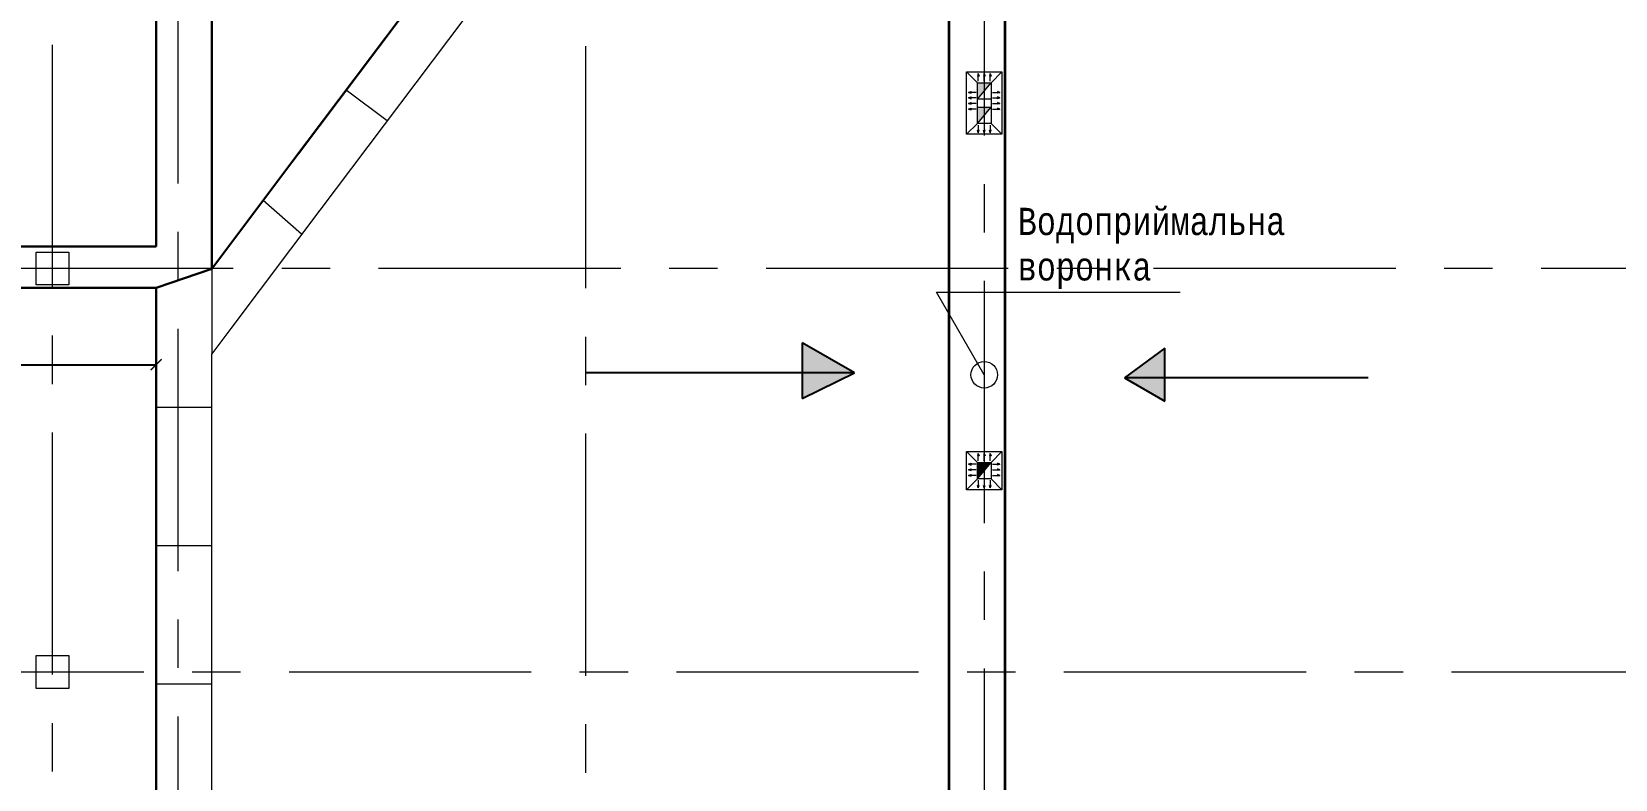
# Model space of a CAD drawing. Header units: millimetres. Extents: x -689206 to 4969298, y -1019800 to 703299.
# Drawn here: x 226386 to 240919, y -353347 to -346486 of the extents above; entities that cross this region are included whole.
import ezdxf

# ---------------------------------------------------------------- set-up
doc = ezdxf.new("R2010")
doc.units = ezdxf.units.MM
doc.linetypes.add('JIS_02_4.0', pattern=[5.5, 4, -1.5])
doc.linetypes.add('осеваяX2', pattern=[101.6, 63.5, -12.7, 12.7, -12.7])
doc.layers.add('кровля', color=211, linetype='Continuous')
doc.layers.add('четотам', color=7, linetype='Continuous')
for name, color, linetype, lineweight in [('несущие', 7, 'Continuous', 30), ('РАЗМЕРЫ', 7, 'Continuous', 9), ('сваи', 7, 'JIS_02_4.0', 30), ('стены', 7, 'Continuous', 20)]:
    doc.layers.add(name, color=color, linetype=linetype, lineweight=lineweight)
doc.styles.add('Аннотативный', font='isocteur.ttf', dxfattribs={"width": 0.7, "height": 250})
doc.dimstyles.new('Аннотативный', dxfattribs={"dimscale": 0, "dimtxt": 250, "dimasz": 100, "dimexe": 1.25, "dimexo": 0.625, "dimtad": 1, "dimdec": 0, "dimtxsty": 'Аннотативный', "dimblk": 'ARCHTICK', "dimcen": 2.5, "dimadec": 0, "dimazin": 0, "dimtfac": 1, "dimtdec": 0, "dimtmove": 0, "dimatfit": 3, "dimfxl": 1, "dimarcsym": 0})

# ---------------------------------------------------------------- blocks, each defined once
blk = doc.blocks.new('_ArchTick')
at = {"color": 0, "linetype": 'ByBlock', "const_width": 0.15}
blk.add_lwpolyline([(-0.5, -0.5), (0.5, 0.5)], dxfattribs=at)
blk = doc.blocks.new('*D2084')
at = {"layer": 'Defpoints', "color": 0, "linetype": 'ByBlock', "lineweight": 20, "transparency": 16777216}
for p in [(211259, -349542), (227528, -349542), (227528, -349542)]:
    blk.add_point(p, dxfattribs=at)
at = {"layer": 'РАЗМЕРЫ', "color": 0, "linetype": 'ByBlock', "lineweight": -2, "transparency": 16777216}
for p, q in [((211259, -349542), (227528, -349542)), ((211259, -349543), (211259, -349543)), ((227528, -349541), (227528, -349541))]:
    blk.add_line(p, q, dxfattribs=at)
at = {"layer": 'РАЗМЕРЫ', "color": 0, "linetype": 'ByBlock', "lineweight": -2, "transparency": 16777216, "xscale": 100, "yscale": 100, "zscale": 100, "rotation": 180}
blk.add_blockref('_ArchTick', (211259, -349542), dxfattribs=at)
at = {"layer": 'РАЗМЕРЫ', "color": 0, "linetype": 'ByBlock', "lineweight": -2, "transparency": 16777216, "xscale": 100, "yscale": 100, "zscale": 100}
blk.add_blockref('_ArchTick', (227528, -349542), dxfattribs=at)
at = {"layer": 'РАЗМЕРЫ', "color": 0, "linetype": 'ByBlock', "lineweight": 20, "transparency": 16777216, "insert": (219393, -349416), "char_height": 250, "attachment_point": 5, "style": 'Аннотативный'}
blk.add_mtext('16270', dxfattribs=at)

msp = doc.modelspace()

# ---------------------------------------------------------------- hatches: boundary and pattern name
at = {"layer": 'кровля', "lineweight": 15}
h = msp.add_hatch(color=7, dxfattribs=at)
h.dxf.hatch_style = 1
h.paths.add_polyline_path([(235072.7, -346892.8), (235080.9, -346892.8), (235072.7, -346869.2)])
h.paths.add_polyline_path([(235064.6, -346892.8), (235072.7, -346892.8), (235072.7, -346869.2)])
h = msp.add_hatch(color=7, dxfattribs=at)
h.dxf.hatch_style = 1
h.paths.add_polyline_path([(235128, -346892.8), (235136.2, -346892.8), (235128, -346869.2)])
h.paths.add_polyline_path([(235119.9, -346892.8), (235128, -346892.8), (235128, -346869.2)])
h = msp.add_hatch(color=7, dxfattribs=at)
h.dxf.hatch_style = 1
h.paths.add_polyline_path([(235183.3, -346869.2), (235175.2, -346892.8), (235183.3, -346892.8)])
h.paths.add_polyline_path([(235183.3, -346869.2), (235183.3, -346892.8), (235191.4, -346892.8)])
h = msp.add_hatch(color=7, dxfattribs=at)
h.dxf.hatch_style = 1
h.paths.add_polyline_path([(234984, -347043.5), (235007.7, -347051.6), (235007.7, -347043.5)])
h.paths.add_polyline_path([(234984, -347043.5), (235007.7, -347043.5), (235007.7, -347035.3)])
h = msp.add_hatch(color=7, dxfattribs=at)
h.dxf.hatch_style = 1
h.paths.add_polyline_path([(235248.4, -347043.5), (235248.4, -347051.6), (235272, -347043.5)])
h.paths.add_polyline_path([(235248.4, -347035.3), (235248.4, -347043.5), (235272, -347043.5)])
h = msp.add_hatch(color=7, dxfattribs=at)
h.dxf.hatch_style = 1
h.paths.add_polyline_path([(234984, -347093.3), (235007.7, -347101.4), (235007.7, -347093.3)])
h.paths.add_polyline_path([(234984, -347093.3), (235007.7, -347093.3), (235007.7, -347085.1)])
h = msp.add_hatch(color=7, dxfattribs=at)
h.dxf.hatch_style = 1
h.paths.add_polyline_path([(234984, -347144.5), (235007.7, -347152.7), (235007.7, -347144.5)])
h.paths.add_polyline_path([(234984, -347144.5), (235007.7, -347144.5), (235007.7, -347136.4)])
h = msp.add_hatch(color=7, dxfattribs=at)
h.dxf.hatch_style = 1
h.paths.add_polyline_path([(235007.7, -347195.8), (235007.7, -347187.6), (234984, -347195.8)])
h.paths.add_polyline_path([(235007.7, -347203.9), (235007.7, -347195.8), (234984, -347195.8)])
h = msp.add_hatch(color=7, dxfattribs=at)
h.dxf.hatch_style = 1
h.paths.add_polyline_path([(235248.4, -347093.3), (235248.4, -347101.4), (235272, -347093.3)])
h.paths.add_polyline_path([(235248.4, -347085.1), (235248.4, -347093.3), (235272, -347093.3)])
h = msp.add_hatch(color=7, dxfattribs=at)
h.dxf.hatch_style = 1
h.paths.add_polyline_path([(235248.4, -347144.5), (235248.4, -347152.7), (235272, -347144.5)])
h.paths.add_polyline_path([(235248.4, -347136.4), (235248.4, -347144.5), (235272, -347144.5)])
h = msp.add_hatch(color=7, dxfattribs=at)
h.dxf.hatch_style = 1
h.paths.add_polyline_path([(235272, -347195.8), (235248.4, -347187.6), (235248.4, -347195.8)])
h.paths.add_polyline_path([(235272, -347195.8), (235248.4, -347195.8), (235248.4, -347203.9)])
h = msp.add_hatch(color=7, dxfattribs=at)
h.dxf.hatch_style = 1
h.paths.add_polyline_path([(235072.7, -347413.1), (235080.9, -347389.4), (235072.7, -347389.4)])
h.paths.add_polyline_path([(235072.7, -347413.1), (235072.7, -347389.4), (235064.6, -347389.4)])
h = msp.add_hatch(color=7, dxfattribs=at)
h.dxf.hatch_style = 1
h.paths.add_polyline_path([(235128, -347413.1), (235136.2, -347389.4), (235128, -347389.4)])
h.paths.add_polyline_path([(235128, -347413.1), (235128, -347389.4), (235119.9, -347389.4)])
h = msp.add_hatch(color=7, dxfattribs=at)
h.dxf.hatch_style = 1
h.paths.add_polyline_path([(235183.3, -347389.4), (235175.2, -347389.4), (235183.3, -347413.1)])
h.paths.add_polyline_path([(235191.4, -347389.4), (235183.3, -347389.4), (235183.3, -347413.1)])
at = {"layer": 'кровля', "lineweight": 15, "true_color": 0x000000}
h = msp.add_hatch(color=18, dxfattribs=at)
h.dxf.hatch_style = 1
h.paths.add_polyline_path([(235072.7, -350379.1), (235080.9, -350379.1), (235072.7, -350355.4)])
h.paths.add_polyline_path([(235064.6, -350379.1), (235072.7, -350379.1), (235072.7, -350355.4)])
h = msp.add_hatch(color=18, dxfattribs=at)
h.dxf.hatch_style = 1
h.paths.add_polyline_path([(235183.3, -350355.4), (235175.2, -350379.1), (235183.3, -350379.1)])
h.paths.add_polyline_path([(235183.3, -350355.4), (235183.3, -350379.1), (235191.4, -350379.1)])
h = msp.add_hatch(color=18, dxfattribs=at)
h.dxf.hatch_style = 1
h.paths.add_polyline_path([(234984, -350454.8), (235007.7, -350462.9), (235007.7, -350454.8)])
h.paths.add_polyline_path([(234984, -350454.8), (235007.7, -350454.8), (235007.7, -350446.7)])
h = msp.add_hatch(color=18, dxfattribs=at)
h.dxf.hatch_style = 1
h.paths.add_polyline_path([(234984, -350506), (235007.7, -350514.2), (235007.7, -350506)])
h.paths.add_polyline_path([(234984, -350506), (235007.7, -350506), (235007.7, -350497.9)])
h = msp.add_hatch(color=18, dxfattribs=at)
h.dxf.hatch_style = 1
h.paths.add_polyline_path([(235007.7, -350557.3), (235007.7, -350549.2), (234984, -350557.3)])
h.paths.add_polyline_path([(235007.7, -350565.4), (235007.7, -350557.3), (234984, -350557.3)])
h = msp.add_hatch(color=18, dxfattribs=at)
h.dxf.hatch_style = 1
h.paths.add_polyline_path([(235248.4, -350454.8), (235248.4, -350462.9), (235272, -350454.8)])
h.paths.add_polyline_path([(235248.4, -350446.7), (235248.4, -350454.8), (235272, -350454.8)])
h = msp.add_hatch(color=18, dxfattribs=at)
h.dxf.hatch_style = 1
h.paths.add_polyline_path([(235248.4, -350506), (235248.4, -350514.2), (235272, -350506)])
h.paths.add_polyline_path([(235248.4, -350497.9), (235248.4, -350506), (235272, -350506)])
h = msp.add_hatch(color=18, dxfattribs=at)
h.dxf.hatch_style = 1
h.paths.add_polyline_path([(235272, -350557.3), (235248.4, -350549.2), (235248.4, -350557.3)])
h.paths.add_polyline_path([(235272, -350557.3), (235248.4, -350557.3), (235248.4, -350565.4)])
h = msp.add_hatch(color=18, dxfattribs=at)
h.dxf.hatch_style = 1
h.paths.add_polyline_path([(235080.9, -350649.4), (235072.7, -350649.4), (235072.7, -350673.1)])
h.paths.add_polyline_path([(235072.7, -350649.4), (235064.6, -350649.4), (235072.7, -350673.1)])
h = msp.add_hatch(color=18, dxfattribs=at)
h.dxf.hatch_style = 1
h.paths.add_polyline_path([(235183.3, -350649.4), (235175.2, -350649.4), (235183.3, -350673.1)])
h.paths.add_polyline_path([(235191.4, -350649.4), (235183.3, -350649.4), (235183.3, -350673.1)])
at = {"layer": 'РАЗМЕРЫ', "lineweight": 20, "ltscale": 150}
h = msp.add_hatch(color=256, dxfattribs=at)
h.dxf.hatch_style = 1
h.paths.add_polyline_path([(235190.5, -346954.2), (235065.5, -346954.2), (235065.5, -347104.2)])
h.paths.add_polyline_path([(235190.5, -347178), (235065.5, -347178), (235065.5, -347328)])
h = msp.add_hatch(color=256, dxfattribs=at)
h.dxf.hatch_style = 1
h.paths.add_polyline_path([(235190.5, -350439.2), (235065.5, -350439.2), (235065.5, -350589.2)])
at = {"layer": 'сваи', "lineweight": 20, "ltscale": 15000}
h = msp.add_hatch(color=256, dxfattribs=at)
h.dxf.hatch_style = 1
h.paths.add_polyline_path([(236987.9, -342677.3), (236887, -342852.1), (237220, -343120.1)])
h.paths.add_polyline_path([(236887, -342852.1), (236790, -343020.1), (237220, -343120.1)])
h.paths.add_polyline_path([(238595.5, -343970.1), (238291.5, -343970.1), (238595.5, -344145.6)])
h.paths.add_polyline_path([(238595.5, -343705.2), (238291.5, -343970.1), (238595.5, -343970.1)])
h.paths.add_polyline_path([(236783.6, -349391.1), (236415.2, -349662.9), (236783.6, -349662.9)])
h.paths.add_polyline_path([(236783.6, -349662.9), (236415.2, -349662.9), (236783.6, -349875.6)])
h.paths.add_polyline_path([(233457.2, -349341.8), (233457.2, -349618.1), (233935.8, -349618.1)])
h.paths.add_polyline_path([(233935.8, -349618.1), (233457.2, -349618.1), (233457.2, -349853.6)])
h.paths.add_polyline_path([(236235.5, -355480.1), (235931.5, -355480.1), (236235.5, -355655.6)])
h.paths.add_polyline_path([(236235.5, -355215.2), (235931.5, -355480.1), (236235.5, -355480.1)])
h.paths.add_polyline_path([(233768.8, -355252.9), (233768.8, -355428.4), (234072.8, -355428.4)])
h.paths.add_polyline_path([(234072.8, -355428.4), (233768.8, -355428.4), (233768.8, -355693.2)])
h.paths.add_polyline_path([(238595.5, -360535.2), (238291.5, -360800.1), (238595.5, -360800.1)])
h.paths.add_polyline_path([(238595.5, -360800.1), (238291.5, -360800.1), (238595.5, -360975.6)])
h.paths.add_polyline_path([(237220, -361700.1), (236777.2, -361932.2), (236952, -362033.1)])
h.paths.add_polyline_path([(237220, -361700.1), (236952, -362033.1), (237120, -362130.1)])

# ---------------------------------------------------------------- linework, layer by layer
at = {"layer": 'кровля', "color": 7, "lineweight": 15}
for p, q in [((235065.5, -346954.2), (234965.5, -346854.2)), ((235072.7, -346869.2), (235064.6, -346892.8)), ((235064.6, -346892.8), (235072.7, -346892.8)), ((235072.7, -346939.2), (235072.7, -346869.2)), ((235072.7, -346869.2), (235080.9, -346892.8)), ((235080.9, -346892.8), (235072.7, -346892.8)), ((235128, -346869.2), (235119.9, -346892.8)), ((235119.9, -346892.8), (235128, -346892.8)), ((235128, -346939.2), (235128, -346869.2)), ((235128, -346869.2), (235136.2, -346892.8)), ((235183.3, -346869.2), (235175.2, -346892.8)), ((235175.2, -346892.8), (235183.3, -346892.8)), ((235183.3, -346939.2), (235183.3, -346869.2)), ((235183.3, -346869.2), (235191.4, -346892.8)), ((235191.4, -346892.8), (235183.3, -346892.8)), ((235190.5, -346954.2), (235290.5, -346854.2)), ((234984, -347043.5), (235007.7, -347035.3)), ((235054, -347043.5), (234984, -347043.5)), ((234984, -347043.5), (235007.7, -347051.6)), ((235007.7, -347035.3), (235007.7, -347043.5)), ((235007.7, -347051.6), (235007.7, -347043.5)), ((235202, -347043.5), (235272, -347043.5)), ((235272, -347043.5), (235248.4, -347035.3)), ((235248.4, -347035.3), (235248.4, -347043.5)), ((235272, -347043.5), (235248.4, -347051.6)), ((235248.4, -347051.6), (235248.4, -347043.5)), ((234984, -347093.3), (235007.7, -347085.1)), ((235054, -347093.3), (234984, -347093.3)), ((234984, -347093.3), (235007.7, -347101.4)), ((234984, -347144.5), (235007.7, -347136.4)), ((235054, -347144.5), (234984, -347144.5)), ((234984, -347144.5), (235007.7, -347152.7)), ((234984, -347195.8), (235007.7, -347187.6)), ((235054, -347195.8), (234984, -347195.8)), ((234984, -347195.8), (235007.7, -347203.9)), ((235007.7, -347085.1), (235007.7, -347093.3)), ((235007.7, -347101.4), (235007.7, -347093.3)), ((235007.7, -347136.4), (235007.7, -347144.5)), ((235007.7, -347152.7), (235007.7, -347144.5)), ((235007.7, -347187.6), (235007.7, -347195.8)), ((235007.7, -347203.9), (235007.7, -347195.8)), ((235202, -347093.3), (235272, -347093.3)), ((235202, -347144.5), (235272, -347144.5)), ((235202, -347195.8), (235272, -347195.8)), ((235272, -347093.3), (235248.4, -347085.1)), ((235248.4, -347085.1), (235248.4, -347093.3)), ((235272, -347093.3), (235248.4, -347101.4)), ((235248.4, -347101.4), (235248.4, -347093.3)), ((235272, -347144.5), (235248.4, -347136.4)), ((235248.4, -347136.4), (235248.4, -347144.5)), ((235272, -347144.5), (235248.4, -347152.7)), ((235248.4, -347152.7), (235248.4, -347144.5)), ((235272, -347195.8), (235248.4, -347187.6)), ((235248.4, -347187.6), (235248.4, -347195.8)), ((235272, -347195.8), (235248.4, -347203.9)), ((235248.4, -347203.9), (235248.4, -347195.8)), ((235065.5, -347328), (234965.5, -347428)), ((235072.7, -347343.1), (235072.7, -347413.1)), ((235128, -347343.1), (235128, -347413.1)), ((235183.3, -347343.1), (235183.3, -347413.1)), ((235190.5, -347328), (235290.5, -347428)), ((235072.7, -347413.1), (235064.6, -347389.4)), ((235064.6, -347389.4), (235072.7, -347389.4)), ((235072.7, -347413.1), (235080.9, -347389.4)), ((235080.9, -347389.4), (235072.7, -347389.4)), ((235128, -347413.1), (235119.9, -347389.4)), ((235128, -347413.1), (235136.2, -347389.4)), ((235136.2, -347389.4), (235128, -347389.4)), ((235183.3, -347413.1), (235175.2, -347389.4)), ((235175.2, -347389.4), (235183.3, -347389.4)), ((235183.3, -347413.1), (235191.4, -347389.4)), ((235191.4, -347389.4), (235183.3, -347389.4))]:
    msp.add_line(p, q, dxfattribs=at)
at = {"layer": 'кровля', "color": 18, "lineweight": 15, "true_color": 0x000000}
for p, q in [((235065.5, -350439.2), (234965.5, -350339.2)), ((235072.7, -350355.4), (235064.6, -350379.1)), ((235064.6, -350379.1), (235072.7, -350379.1)), ((235072.7, -350425.4), (235072.7, -350355.4)), ((235072.7, -350355.4), (235080.9, -350379.1)), ((235080.9, -350379.1), (235072.7, -350379.1)), ((235119.9, -350379.1), (235128, -350379.1)), ((235128, -350425.4), (235128, -350355.4)), ((235128, -350355.4), (235136.2, -350379.1)), ((235183.3, -350355.4), (235175.2, -350379.1)), ((235175.2, -350379.1), (235183.3, -350379.1)), ((235183.3, -350425.4), (235183.3, -350355.4)), ((235183.3, -350355.4), (235191.4, -350379.1)), ((235191.4, -350379.1), (235183.3, -350379.1)), ((235190.5, -350439.2), (235290.5, -350339.2)), ((234984, -350454.8), (235007.7, -350446.7)), ((235054, -350454.8), (234984, -350454.8)), ((234984, -350454.8), (235007.7, -350462.9)), ((234984, -350506), (235007.7, -350497.9)), ((235054, -350506), (234984, -350506)), ((234984, -350506), (235007.7, -350514.2)), ((234984, -350557.3), (235007.7, -350549.2)), ((235007.7, -350446.7), (235007.7, -350454.8)), ((235007.7, -350462.9), (235007.7, -350454.8)), ((235007.7, -350497.9), (235007.7, -350506)), ((235007.7, -350514.2), (235007.7, -350506)), ((235007.7, -350549.2), (235007.7, -350557.3)), ((235202, -350454.8), (235272, -350454.8)), ((235202, -350506), (235272, -350506)), ((235272, -350454.8), (235248.4, -350446.7)), ((235248.4, -350446.7), (235248.4, -350454.8)), ((235272, -350454.8), (235248.4, -350462.9)), ((235248.4, -350462.9), (235248.4, -350454.8)), ((235272, -350506), (235248.4, -350497.9)), ((235248.4, -350497.9), (235248.4, -350506)), ((235272, -350506), (235248.4, -350514.2)), ((235248.4, -350514.2), (235248.4, -350506)), ((235272, -350557.3), (235248.4, -350549.2)), ((235248.4, -350549.2), (235248.4, -350557.3)), ((235065.5, -350589.2), (234965.5, -350689.2)), ((235054, -350557.3), (234984, -350557.3)), ((234984, -350557.3), (235007.7, -350565.4)), ((235007.7, -350565.4), (235007.7, -350557.3)), ((235072.7, -350673.1), (235064.6, -350649.4)), ((235064.6, -350649.4), (235072.7, -350649.4)), ((235072.7, -350603.1), (235072.7, -350673.1)), ((235072.7, -350673.1), (235080.9, -350649.4)), ((235080.9, -350649.4), (235072.7, -350649.4)), ((235128, -350673.1), (235119.9, -350649.4)), ((235128, -350603.1), (235128, -350673.1)), ((235128, -350673.1), (235136.2, -350649.4)), ((235183.3, -350673.1), (235175.2, -350649.4)), ((235175.2, -350649.4), (235183.3, -350649.4)), ((235183.3, -350603.1), (235183.3, -350673.1)), ((235183.3, -350673.1), (235191.4, -350649.4)), ((235191.4, -350649.4), (235183.3, -350649.4)), ((235190.5, -350589.2), (235290.5, -350689.2)), ((235202, -350557.3), (235272, -350557.3)), ((235272, -350557.3), (235248.4, -350565.4)), ((235248.4, -350565.4), (235248.4, -350557.3))]:
    msp.add_line(p, q, dxfattribs=at)
at = {"layer": 'кровля', "color": 7, "lineweight": 15}
for points in [[(234965.5, -346854.2), (235290.5, -346854.2), (235290.5, -347428), (234965.5, -347428)], [(235065.5, -346954.2), (235190.5, -346954.2), (235190.5, -347328), (235065.5, -347328)]]:
    msp.add_lwpolyline(points, close=True, dxfattribs=at)
at = {"layer": 'кровля', "color": 18, "lineweight": 15, "true_color": 0x000000}
for points in [[(234965.5, -350339.2), (235290.5, -350339.2), (235290.5, -350689.2), (234965.5, -350689.2)], [(235065.5, -350439.2), (235190.5, -350439.2), (235190.5, -350589.2), (235065.5, -350589.2)]]:
    msp.add_lwpolyline(points, close=True, dxfattribs=at)
at = {"layer": 'несущие', "color": 0}
for q in [(228774.8, -347682.8), (228834.7, -347603.2)]:
    msp.add_line((231073.2, -344631.6), q, dxfattribs=at)
at = {"layer": 'несущие', "lineweight": 20}
msp.add_line((231276.7, -345141.6), (229029.8, -348124.5), dxfattribs=at)
at = {"layer": 'РАЗМЕРЫ', "linetype": 'осеваяX2', "lineweight": 5, "ltscale": 35}
for p, q in [((226578.1, -380834.4), (226578.1, -330993.1)), ((227727.8, -345656.9), (227727.8, -380834.4)), ((253128, -348660), (186075.3, -348660))]:
    msp.add_line(p, q, dxfattribs=at)
at = {"layer": 'РАЗМЕРЫ', "lineweight": 35, "ltscale": 150}
for p, q in [((234807.1, -360325.9), (234807.1, -345141.6)), ((235317, -345141.6), (235317, -359815.9))]:
    msp.add_line(p, q, dxfattribs=at)
at = {"layer": 'РАЗМЕРЫ', "linetype": 'ByBlock', "lineweight": 30}
for p, q in [((227527.8, -348458.1), (227527.8, -345458.1)), ((228037.8, -348661.2), (228037.8, -345421.7)), ((228774.8, -347682.8), (228037.8, -348661.2)), ((221755.2, -348458.1), (227527.8, -348458.1)), ((227527.8, -348835.7), (221755.2, -348838.1))]:
    msp.add_line(p, q, dxfattribs=at)
at = {"layer": 'РАЗМЕРЫ', "lineweight": 20, "ltscale": 150}
for p, q in [((229647.1, -347305), (229272.1, -347022.5)), ((228863.5, -348345.3), (228509.7, -348034.8)), ((228037.8, -348661.2), (228037.8, -349441.4)), ((235128, -349634.2), (234689.8, -348875.3)), ((234689.8, -348875.3), (236927, -348875.3)), ((227527.6, -349931.2), (228037.8, -349931.2)), ((227527.6, -351201.2), (228037.8, -351201.2)), ((227527.6, -352471.2), (228037.8, -352471.2))]:
    msp.add_line(p, q, dxfattribs=at)
at = {"layer": 'РАЗМЕРЫ', "linetype": 'ByBlock', "lineweight": 20}
for p, q in [((229029.8, -348124.5), (228213.3, -349208.5)), ((228213.3, -349208.5), (228037.8, -349441.4)), ((228037.8, -355958.8), (228037.8, -349441.4))]:
    msp.add_line(p, q, dxfattribs=at)
at = {"layer": 'РАЗМЕРЫ', "lineweight": 30, "ltscale": 150}
msp.add_line((227527.8, -348835.7), (228037.8, -348661.2), dxfattribs=at)
at = {"layer": 'РАЗМЕРЫ', "lineweight": 25, "ltscale": 150}
for p, q in [((233935.8, -349618.1), (233457.2, -349341.8)), ((233457.2, -349341.8), (233457.2, -349853.6)), ((236783.6, -349391.1), (236415.2, -349662.9)), ((236783.6, -349875.6), (236783.6, -349391.1)), ((233935.8, -349618.1), (231468.1, -349618.1)), ((233457.2, -349853.6), (233935.8, -349618.1)), ((238650, -349662.9), (236415.2, -349662.9)), ((236415.2, -349662.9), (236783.6, -349875.6))]:
    msp.add_line(p, q, dxfattribs=at)
at = {"layer": 'РАЗМЕРЫ', "lineweight": 20, "ltscale": 150}
msp.add_circle((235128, -349634.2), 122, dxfattribs=at)
at = {"layer": 'стены', "linetype": 'осеваяX2', "lineweight": 5, "ltscale": 35}
for p, q in [((235128, -330993.1), (235128, -380834.4)), ((231468.1, -332394.6), (231468.1, -380834.4)), ((186075.3, -352362), (253128, -352362))]:
    msp.add_line(p, q, dxfattribs=at)
at = {"layer": 'стены', "lineweight": 30}
msp.add_line((227527.8, -348835.7), (227527.8, -359506.7), dxfattribs=at)
at = {"layer": 'стены'}
msp.add_lwpolyline([(226428.1, -348510), (226728.1, -348510), (226728.1, -348810), (226428.1, -348810)], close=True, dxfattribs=at)
at = {"layer": 'стены', "lineweight": 20}
msp.add_lwpolyline([(226428.1, -352212), (226728.1, -352212), (226728.1, -352512), (226428.1, -352512)], close=True, dxfattribs=at)
at = {"layer": 'четотам', "color": 7, "lineweight": 15}
for points in [[(235065.5, -347104.2), (235065.5, -346954.2), (235190.5, -346954.2), (235190.5, -347104.2), (235065.5, -347104.2), (235190.5, -346954.2)], [(235065.5, -347328), (235065.5, -347178), (235190.5, -347178), (235190.5, -347328), (235065.5, -347328), (235190.5, -347178)]]:
    msp.add_lwpolyline(points, dxfattribs=at)
at = {"layer": 'четотам', "color": 18, "lineweight": 15, "true_color": 0x000000}
msp.add_lwpolyline([(235065.5, -350589.2), (235065.5, -350439.2), (235190.5, -350439.2), (235190.5, -350589.2), (235065.5, -350589.2), (235190.5, -350439.2)], dxfattribs=at)
msp.add_lwpolyline([(235065.5, -350589.2), (235065.5, -350439.2), (235190.5, -350439.2), (235190.5, -350589.2), (235065.5, -350589.2), (235190.5, -350439.2)], dxfattribs=at)

# ---------------------------------------------------------------- texts
at = {"layer": 'РАЗМЕРЫ', "lineweight": 20, "ltscale": 150, "insert": (235434.9, -348102.4), "char_height": 250, "width": 850, "attachment_point": 1, "style": 'Аннотативный'}
msp.add_mtext('Водоприймальна воронка', dxfattribs=at)

# ---------------------------------------------------------------- dimensions: what is measured, and where the dimension line sits
at = {"layer": 'РАЗМЕРЫ', "linetype": 'ByBlock', "lineweight": 20}
dim = msp.add_linear_dim(base=(227527.8, -349542), p1=(211258.9, -349542), p2=(227527.8, -349542), text='16270', dimstyle='Аннотативный', dxfattribs=at)
dim.commit()
dim.dimension.update_dxf_attribs({"geometry": '*D2084', "text_midpoint": (219393.3, -349416.4)})

doc.saveas('drawing.dxf')
